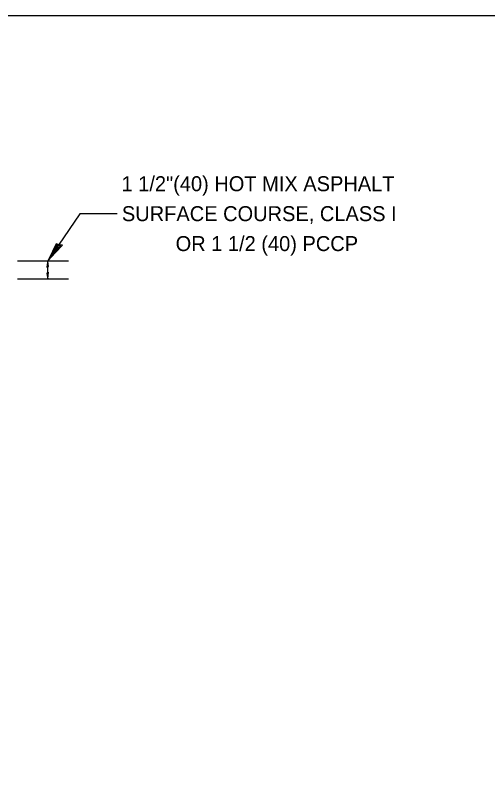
# Model space of a CAD drawing. Extents: x 94548 to 105997, y 75238 to 84217.
# Drawn here: x 95272.6 to 95537.7, y 75882.3 to 76313.2 of the extents above; entities that cross this region are included whole.
import ezdxf

# ---------------------------------------------------------------- set-up
doc = ezdxf.new("R2010")
doc.units = 0
for name, color, linetype in [('Default', 7, 'Continuous'), ('Sheets_50 Reference Boundary', 7, 'Continuous'), ('Sheets_General Details', 7, 'Continuous')]:
    doc.layers.add(name, color=color, linetype=linetype)

msp = doc.modelspace()

# ---------------------------------------------------------------- linework, layer by layer
at = {"layer": 'Default'}
for points in [[(95297.14, 76184.49), (95295.57, 76185.12), (95293.52, 76180.87), (95290.78, 76175.49), (95295.12, 76180.27), (95299.1, 76184.34), (95297.14, 76184.49), (95295.96, 76184.7), (95293.06, 76178.81), (95298.11, 76183.96), (95296.36, 76183.89), (95294.83, 76181.32), (95296.81, 76183.44)], [(95290.72, 76172.18), (95291.22, 76172.29), (95291, 76173.69), (95290.78, 76175.49), (95290.51, 76173.57), (95290.22, 76171.89), (95290.72, 76172.18), (95291.05, 76172.33), (95290.77, 76174.29), (95290.4, 76172.14), (95290.82, 76172.47), (95290.76, 76173.36), (95290.63, 76172.5)], [(95290.82, 76168.84), (95290.33, 76168.72), (95290.54, 76167.33), (95290.78, 76165.52), (95291.04, 76167.45), (95291.33, 76169.13), (95290.82, 76168.84), (95290.5, 76168.69), (95290.78, 76166.73), (95291.15, 76168.87), (95290.73, 76168.55), (95290.79, 76167.66), (95290.92, 76168.52)]]:
    msp.add_lwpolyline(points, dxfattribs=at)
at = {"layer": 'Sheets_50 Reference Boundary'}
msp.add_lwpolyline([(94648.01, 76313.21), (96223.01, 76313.21), (96223.01, 75313.22), (94648.01, 75313.22)], close=True, dxfattribs=at)
at = {"layer": 'Sheets_General Details'}
for p, q in [((95308.84, 76201.85), (95290.78, 76175.49)), ((95329.84, 76201.85), (95308.84, 76201.85)), ((95273.79, 76175.49), (95302.43, 76175.49)), ((95290.78, 76165.52), (95290.78, 76175.49)), ((95273.79, 76165.52), (95302.43, 76165.52))]:
    msp.add_line(p, q, dxfattribs=at)
msp.add_lwpolyline([(94648.01, 76313.22), (96223.01, 76313.22), (96223.01, 75263.22), (94648.01, 75263.22)], close=True, dxfattribs=at)

# ---------------------------------------------------------------- texts
for s, p in [('1 1/2"(40) HOT MIX ASPHALT', (95332.22, 76214.61)), ('SURFACE COURSE, CLASS I', (95332.42, 76197.81)), ('OR 1 1/2 (40) PCCP', (95362.58, 76181.02))]:
    msp.add_text(s, height=8.4, dxfattribs=at).set_placement(p)

doc.saveas('drawing.dxf')
